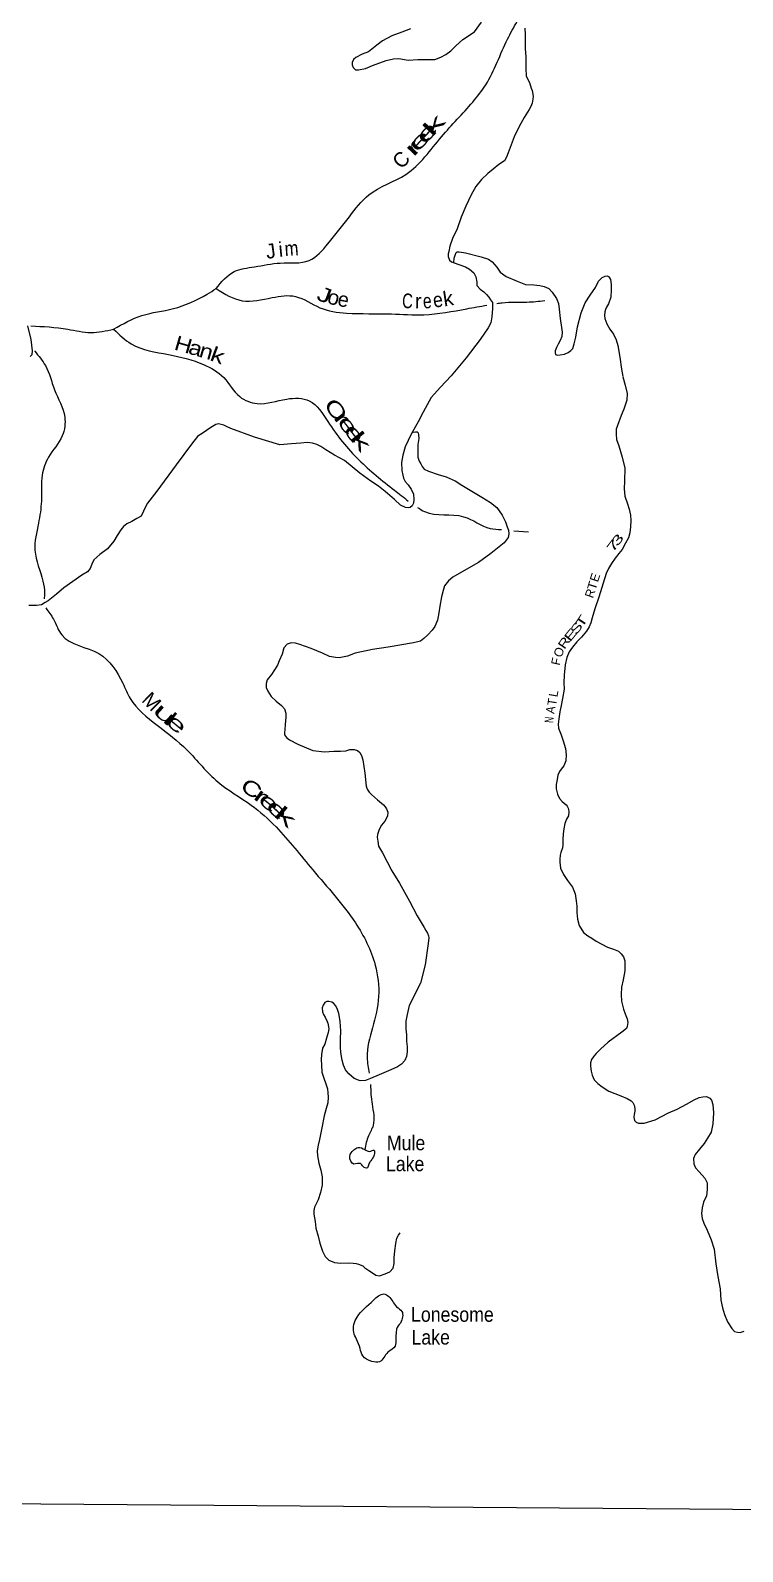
# Model space of a CAD drawing. Header units: feet. Extents: x -252966 to 4, y -183309 to 1368.
# Drawn here: x -170700 to -161025, y -183309 to -162637 of the extents above; entities that cross this region are included whole.
import ezdxf
from ezdxf.enums import TextEntityAlignment as Align

# ---------------------------------------------------------------- set-up
doc = ezdxf.new("R2010")
doc.units = ezdxf.units.FT
doc.header["$LTSCALE"] = 80
for name, color, linetype, lineweight in [('29', 7, 'Continuous', 25), ('30', 7, 'Continuous', 35), ('39', 7, 'Continuous', 13), ('4', 7, 'Continuous', 13), ('41', 7, 'Continuous', 13)]:
    doc.layers.add(name, color=color, linetype=linetype, lineweight=lineweight)

msp = doc.modelspace()

# ---------------------------------------------------------------- linework, layer by layer
at = {"layer": '29'}
for points in [[(-165538.38, -162612.85), (-165653.97, -162662.36), (-165789.57, -162709.36), (-165915.67, -162778.74), (-165993.28, -162835.21), (-166105.86, -162927.05), (-166194.98, -162961.1), (-166278.33, -163005.35), (-166309.09, -163032.77), (-166328.05, -163070.55), (-166328.95, -163105.7), (-166313.66, -163141.33), (-166282.14, -163171.23), (-166242.11, -163171.25), (-166149.4, -163155.4), (-166052.01, -163111.49), (-165865.77, -163045.59), (-165768.86, -163021.8), (-165694.49, -163017.57), (-165568.53, -163038.75), (-165435.83, -163029.91), (-165281.36, -163033.68), (-165205.03, -163031.52), (-165122.02, -163001.34), (-165054.91, -162964.74), (-164989.52, -162916.02), (-164919.65, -162847.29), (-164825.27, -162761.05), (-164666.22, -162656.25), (-164570.49, -162523.72)], [(-163984.56, -162606.46), (-163980.54, -162691.08), (-163979.09, -162884.31), (-163969.71, -162997.23), (-163971.32, -163150.14), (-163965.86, -163258.94), (-163917.71, -163344.64), (-163897.4, -163419.59), (-163884.12, -163452.12), (-163873.32, -163504.7), (-163869.97, -163532.96), (-163872.83, -163569.11), (-163884.15, -163623.17), (-163903.35, -163671), (-163924.41, -163712.75)], [(-163924.41, -163712.75), (-163993.18, -163819.75), (-164060.28, -163940.87), (-164127.9, -164084.12), (-164181.43, -164225.69), (-164209.32, -164301.49), (-164232.81, -164361.29), (-164260.04, -164408.92), (-164337.51, -164459.36), (-164411.3, -164523.97), (-164486.95, -164582.5), (-164573.16, -164662.9), (-164647.67, -164757.68), (-164710.52, -164868.85), (-164782.49, -165026.08), (-164846.24, -165175.45), (-164902.2, -165335.08), (-164965.48, -165464.35), (-165000.05, -165568.15), (-165013.8, -165640.27), (-165022.64, -165674.26), (-165023.49, -165710.46), (-165006.58, -165759.18), (-164978.97, -165779.97), (-164943.24, -165796.94), (-164881.47, -165816.56), (-164789.95, -165850.99), (-164732.49, -165882.58), (-164677.41, -165930.21), (-164650.6, -165985.2), (-164634.26, -166058.04), (-164633.3, -166102.34), (-164590.31, -166151.69), (-164541.06, -166191.12), (-164503.75, -166226.24), (-164470.45, -166261.27), (-164449.19, -166296), (-164424.02, -166334.85), (-164423.91, -166415.35), (-164430.59, -166527.88), (-164442.57, -166610.1), (-164480.35, -166679.61), (-164588.47, -166837.97), (-164780.99, -167084.83), (-164983.54, -167331.45), (-165127.68, -167484.9), (-165257.45, -167624.62), (-165364.52, -167823.25), (-165431.86, -167954.43), (-165526.23, -168125.2), (-165608.51, -168294.25), (-165639.31, -168408.21), (-165657.78, -168510.39), (-165652.28, -168617.19), (-165639.71, -168679.88), (-165631.48, -168722.74), (-165609.66, -168767.15), (-165566.57, -168812.47), (-165526.94, -168872.53), (-165497.25, -168936.92), (-165488.93, -169009.57), (-165495.73, -169061.32), (-165514.46, -169098.77), (-165539.69, -169119.02), (-165567.51, -169125.29), (-165601.98, -169121.52), (-165672.05, -169087.85), (-165751.93, -169011.21), (-165879.81, -168901.43), (-165972.48, -168830.75), (-166077.24, -168761.79), (-166223.22, -168653.58)], [(-164947.15, -165795.7), (-164941.72, -165732.58), (-164930.69, -165690.59), (-164917.84, -165656.69), (-164901.55, -165647.03), (-164875.42, -165645.65), (-164789.44, -165659.82), (-164573.97, -165715.39), (-164476.28, -165743.93), (-164424.93, -165779.39), (-164364.5, -165855.33), (-164315.92, -165922.92), (-164237, -165981.19), (-164087.96, -166045.2), (-163972.61, -166090.27), (-163860.31, -166095.02), (-163778.2, -166103.06), (-163718.3, -166116.6), (-163658.68, -166142.2), (-163613.78, -166195.62), (-163553.58, -166281.61), (-163527.02, -166346.65), (-163516.79, -166423.37), (-163503.74, -166550.47), (-163482.52, -166671.74), (-163474.06, -166738.35), (-163481.45, -166796.53), (-163500.79, -166850.4), (-163528.06, -166900.04), (-163553.18, -166943.71), (-163570.33, -166989.57), (-163570.99, -167017.73), (-163565.55, -167042.01), (-163539.61, -167048.68), (-163501.4, -167045.59), (-163442.93, -167034.94), (-163394.26, -167013.99), (-163359.49, -166986.66), (-163332.7, -166957.13), (-163311.21, -166897.28), (-163288.96, -166805.25), (-163267.62, -166666.91), (-163216.86, -166472.95), (-163163.47, -166337.4), (-163094.85, -166236.44), (-163022.11, -166131.56), (-162979.84, -166042.03), (-162931.22, -165996.1), (-162890.57, -165974.95), (-162865.74, -165970.35), (-162844.8, -165979.68), (-162830.76, -165999.96), (-162819.84, -166023.37), (-162810.48, -166087.34), (-162808.02, -166160.92), (-162816.46, -166263.35), (-162846.69, -166353.17), (-162873.86, -166398.8), (-162886.66, -166430.69), (-162897.45, -166462.62), (-162900.55, -166508.83), (-162897.59, -166553.18), (-162869.16, -166624.31), (-162828.74, -166697.74), (-162776.1, -166763.42), (-162741.84, -166842.74), (-162717.57, -166919.8), (-162693.15, -167075.36), (-162670.92, -167238.91), (-162651.23, -167340.01)], [(-170702.24, -167069.27), (-170677.5, -167041.7), (-170670.25, -166989.56), (-170690.71, -166836.11), (-170734.53, -166651.91)], [(-162649.27, -167342.07), (-162617.92, -167459.55), (-162594.46, -167570.81), (-162598.56, -167659.26), (-162639.67, -167785.04), (-162674.74, -167869.19), (-162723.11, -168004.94), (-162740.43, -168056.27), (-162744.06, -168124.6), (-162737.7, -168195.2), (-162705.59, -168280.5), (-162661.06, -168434.53), (-162622.45, -168584.39), (-162628.54, -168757.31), (-162632.61, -168867.77), (-162623.25, -168964.51), (-162589.73, -169068.17), (-162563.96, -169142.38), (-162549.21, -169222.11), (-162542.99, -169298.73), (-162549, -169383.11), (-162554.91, -169463.46), (-162572.58, -169531.45), (-162614.51, -169606.9), (-162662.65, -169690.25), (-162705.94, -169746.21), (-162753.78, -169808.77), (-162807.36, -169881.96), (-162847.38, -169947.36), (-162879.14, -170017.02), (-162977.08, -170338.64), (-163030.99, -170496.31), (-163070, -170618.11), (-163087.67, -170686.1), (-163111.12, -170743.89), (-163146.6, -170801.39), (-163212.75, -170882.29), (-163276.51, -170947.14), (-163334.39, -171018.18), (-163380, -171080.25), (-163413.96, -171157.11), (-163436.45, -171259.19), (-163449.76, -171397.73), (-163452.18, -171500.3), (-163450.22, -171586.89), (-163473.37, -171717.13), (-163487.64, -171811.37), (-163505.69, -171895.45), (-163522.07, -171993.66), (-163527.79, -172065.97), (-163525.1, -172120.98), (-163488.99, -172207.78), (-163460.85, -172290.98), (-163431.17, -172394.34), (-163423.19, -172481.06), (-163425.14, -172563.53), (-163450.83, -172631.32), (-163488.04, -172676.7), (-163512.63, -172709.21), (-163536.13, -172758.04), (-163545.58, -172818.18), (-163555.22, -172886.37), (-163556.6, -172944.7), (-163538.16, -173013.57), (-163513.46, -173072.53), (-163475.18, -173116.44), (-163421.16, -173159.3), (-163407.6, -173179.76), (-163396.13, -173204.19), (-163388.58, -173224.5), (-163383.18, -173250.79), (-163390.63, -173310.98), (-163415.79, -173356.65), (-163437.28, -173416.5), (-163452.99, -173486.55), (-163462.68, -173556.75), (-163468.45, -173631.07), (-163466.2, -173705.59), (-163470.5, -173746.79), (-163492.75, -173809.59), (-163501.63, -173845.59), (-163506.88, -173897.79), (-163505.87, -173940.07), (-163499.75, -174020.72), (-163455.6, -174106.32), (-163405.35, -174188.04), (-163335.26, -174280.31), (-163299.29, -174371.75), (-163283.47, -174466.72), (-163277.16, -174539.32), (-163277.1, -174621.83)], [(-166223.22, -168653.58), (-166433.98, -168483.42), (-166570.74, -168409.65), (-166687.49, -168338.38), (-166752.65, -168292.52), (-166808.2, -168265.01), (-166866, -168247.5), (-166938.03, -168237.69), (-167024.58, -168247.66), (-167153.26, -168256.59), (-167310.08, -168266.86), (-167654.91, -168163.87), (-167975.29, -168045.37), (-168028.09, -168023.73), (-168070.63, -168002.8), (-168106.46, -167989.85), (-168146.67, -167984.72), (-168180.78, -167992.07), (-168249.94, -168030.63), (-168366.29, -168112.31), (-168413.15, -168141.36), (-168430.65, -168154.79), (-168512.3, -168259.69), (-168719.67, -168540.4), (-168983.02, -168896.21), (-169107.33, -169060.22), (-169140.86, -169119.77), (-169162.41, -169172.09), (-169196.74, -169236.06), (-169252.81, -169269.99), (-169321.97, -169308.55), (-169391.78, -169340.6), (-169434.02, -169378.27), (-169471.35, -169421.73), (-169519.18, -169498.95), (-169567.17, -169576.26), (-169653.95, -169680.81), (-169756.16, -169758.81), (-169838.17, -169831.27), (-169863.67, -169891.02), (-169887.07, -169946.8), (-169924.28, -169992.18), (-170003.66, -170038.54), (-170246.63, -170211.73), (-170347.07, -170299.84), (-170457.54, -170387.7), (-170500.29, -170412.82), (-170547.19, -170443.88), (-170617.6, -170450.21), (-170722.06, -170453.7)], [(-165516.08, -168106.83), (-165501.44, -168095.62), (-165469.2, -168090.37), (-165447.13, -168090.91), (-165431.37, -168103.37), (-165428.07, -168133.63), (-165425.2, -168182), (-165435.17, -168264.27), (-165436.98, -168340.7), (-165437.21, -168435.27), (-165416.47, -168492.13), (-165397.27, -168528.82), (-165379.97, -168561.44), (-165348.73, -168598.43), (-165291.22, -168628), (-165161.77, -168671.41), (-165052.14, -168704.27), (-164930.91, -168755.52), (-164838, -168816.15), (-164703.43, -168897.91), (-164566.81, -168977.71), (-164450.16, -169053.01), (-164365.47, -169121.48), (-164289.56, -169221.94), (-164244.38, -169314.05), (-164221.14, -169384.6), (-164204.13, -169429.29), (-164201.21, -169475.65), (-164210.47, -169527.75), (-164264.35, -169598.88), (-164446.46, -169745.37), (-164611.96, -169868.12), (-164841.89, -169999.36), (-164961.92, -170066.87), (-165021.29, -170115.73), (-165073.06, -170182.89), (-165094.64, -170246.77), (-165114.79, -170334.82), (-165135.8, -170459.08), (-165152.03, -170551.26), (-165168.4, -170649.47), (-165204.55, -170735.12), (-165239.94, -170788.59), (-165299.59, -170849.52), (-165355, -170900.5), (-165402, -170935.57), (-165494.9, -170959.47), (-165841.53, -171017.43), (-166051.03, -171048.55), (-166287.08, -171099.14), (-166392.4, -171138.83), (-166503.67, -171163.01), (-166555.47, -171159.01), (-166635.39, -171142.97), (-166730.68, -171098.39), (-166885.79, -171036.25), (-167039.07, -170982.2), (-167100.83, -170962.58), (-167157.43, -170960.17), (-167211.55, -170975.98), (-167257.28, -171025.71), (-167279.03, -171113.19), (-167321.35, -171204.74), (-167344.79, -171262.52)], [(-167344.79, -171262.52), (-167426.08, -171389.34), (-167484.01, -171462.39), (-167499.24, -171512.33), (-167496.52, -171566.73), (-167473.63, -171617.6), (-167427.15, -171689.16), (-167362.37, -171751.12), (-167287.52, -171811.3), (-167247.93, -171854.21), (-167229.76, -171915.34), (-167228.99, -171967.69), (-167239.44, -172070.07), (-167245.16, -172142.37), (-167247.98, -172176.52), (-167246.37, -172211.51), (-167221.56, -172247.6), (-167180.14, -172278.79), (-167065.11, -172337.94), (-166864.34, -172421.32), (-166706.24, -172441.28), (-166577.56, -172432.34), (-166489.24, -172432.48), (-166412.81, -172426.29), (-166360.22, -172409.46), (-166302, -172408.87), (-166256.14, -172422.06), (-166224.66, -172448.99), (-166201.59, -172491.82), (-166184.86, -172548.57), (-166155.09, -172732.43), (-166139.16, -172907.9), (-166124.02, -172946.5), (-166098.89, -172987.37), (-166065.59, -173022.39), (-165982.95, -173092.83), (-165982.95, -173092.83), (-165904.27, -173161.15), (-165878.81, -173187.94), (-165863.38, -173214.47), (-165846.37, -173259.16), (-165849.71, -173315.43), (-165883.38, -173381.02), (-165930.9, -173438.22), (-165963.82, -173494.06), (-165984, -173561.7), (-165986.86, -173597.85), (-165982.23, -173656.32), (-165969.7, -173721.03), (-165917.63, -173810.84), (-165790.93, -174055.43), (-165686.59, -174227.01), (-165549.77, -174467.82), (-165444.14, -174669.62), (-165351.55, -174828.85), (-165326.42, -174869.71), (-165305.21, -174906.45), (-165289.97, -174941.03), (-165288.58, -174967.23), (-165298.46, -175045.47), (-165337.41, -175334.31), (-165401.54, -175584.3), (-165553.26, -175888.51), (-165582.19, -176008.55), (-165598.37, -176098.71), (-165598.89, -176205.36), (-165590.76, -176286.06), (-165590.8, -176372.59), (-165582.43, -176443.23), (-165580.18, -176517.74), (-165589.73, -176581.91), (-165614.32, -176634.92), (-165660.46, -176686.84), (-165711.47, -176721.82), (-165804.8, -176763.82), (-165962.9, -176828.39), (-166078.49, -176877.89), (-166146.88, -176908.39), (-166221.21, -176910.6), (-166299.36, -176880.56), (-166374.16, -176818.36), (-166418.97, -176760.92), (-166445.59, -176697.89), (-166466.08, -176630.98), (-166481.67, -176525.95), (-166488.03, -176455.36), (-166487.46, -176346.7), (-166484.8, -176234.07), (-166489.83, -176107.17), (-166500.44, -176046.54), (-166509.33, -175998.02), (-166528.06, -175941.22)], [(-163277.15, -174623.84), (-163269.21, -174712.58), (-163242.72, -174799.98), (-163185.17, -174893.74), (-163126.03, -174939.45), (-163072.64, -174974.74), (-163013.35, -175012.63), (-162938.01, -175052.71), (-162858.72, -175094.89), (-162779.31, -175121.41), (-162711.5, -175150.8), (-162674.77, -175183.82), (-162643.04, -175226.93), (-162624.84, -175280.56), (-162623.28, -175414.74), (-162648.41, -175538.73), (-162668.84, -175638.85), (-162675.23, -175739.31), (-162670.1, -175829.78), (-162643.74, -175935.29), (-162621.19, -176000.24), (-162594.72, -176069.3), (-162583.87, -176119.88), (-162591.12, -176172.03), (-162601.45, -176199.57), (-162667.21, -176248.66), (-162852.65, -176383.68), (-162954.07, -176481.98), (-163015.3, -176538.01), (-163044.57, -176574.03), (-163075.47, -176621.07), (-163090.61, -176666.98), (-163091.66, -176711.23), (-163081.24, -176779.91), (-163066.52, -176836.61), (-163039.81, -176895.63), (-162993.08, -176948.5), (-162933.71, -176992.8), (-162840.17, -177049.92), (-162677.68, -177115.76), (-162594.23, -177152), (-162538.72, -177181.53), (-162517.19, -177207.5), (-162496.91, -177241.83), (-162489.92, -177286.69), (-162490.67, -177321.4), (-162495.88, -177369.05), (-162500.03, -177405.66), (-162490.83, -177448.34), (-162471.94, -177471.19), (-162437.57, -177487.88), (-162359.6, -177486.79), (-162211.69, -177443.07), (-162030.76, -177346.86), (-161913.17, -177297.4), (-161785.06, -177228.08), (-161683.28, -177168.18), (-161614.26, -177135.65), (-161565.88, -177126.76), (-161513.67, -177126.02), (-161469.96, -177145.2), (-161446.6, -177175.96), (-161427.92, -177234.77), (-161418.5, -177345.69), (-161428.08, -177496.39), (-161452.82, -177608.48), (-161502.96, -177691.78), (-161546.8, -177763.16), (-161608.89, -177842.14), (-161668.74, -177911.12), (-161690.08, -177964.93), (-161687.78, -178037.44), (-161662.99, -178092.38), (-161616.17, -178149.87), (-161535.82, -178232.32), (-161505.19, -178295.45), (-161505.33, -178386.01), (-161515.49, -178476.32), (-161555.61, -178559.87), (-161575.47, -178635.85), (-161581.29, -178712.18), (-161571.65, -178780.28), (-161550.33, -178845.76), (-161504.41, -178941.46), (-161453.34, -179073.52), (-161412.15, -179199.29), (-161388.73, -179397.08), (-161360.72, -179570.83), (-161328.51, -179736.64), (-161318.89, -179891.2), (-161296.53, -179997.02), (-161272.08, -180086.24), (-161228.73, -180185.83)], [(-166528.11, -175943.23), (-166548.98, -175892.41), (-166580.23, -175855.42), (-166606.02, -175842.72), (-166645.91, -175831.68), (-166673.99, -175831), (-166698.45, -175846.5), (-166723.43, -175884.13), (-166734.27, -175918.08), (-166731.54, -175972.48), (-166720.4, -176010.99), (-166697.19, -176047.78), (-166668.43, -176104.83), (-166658.92, -176127.19), (-166648.02, -176175.76), (-166646.68, -176203.97), (-166655.9, -176254.05), (-166675.81, -176332.05), (-166701.78, -176411.91), (-166733.26, -176469.51), (-166745.24, -176551.73), (-166750.91, -176622.02), (-166746.66, -176696.59), (-166738.96, -176795.38), (-166712.77, -176876.52), (-166684.49, -176953.68), (-166665.99, -177020.54), (-166661.21, -177072.98), (-166654.66, -177135.53), (-166658.14, -177212.22), (-166680.3, -177285.83), (-166710.81, -177387.72), (-166740.79, -177552.01), (-166772.59, -177708.21), (-166788.49, -177786.31), (-166802.38, -177864.45), (-166799.93, -177930.92), (-166780.2, -178030.01), (-166754.35, -178125.23), (-166734.37, -178214.26), (-166735.08, -178328.95), (-166759.52, -178428.98), (-166791.99, -178528.81), (-166838.46, -178626.28), (-166851.61, -178672.65), (-166850.77, -178722.58), (-166833.09, -178823.63), (-166820.41, -178912.93), (-166791.61, -179021.86), (-166765.8, -179115.77), (-166731.47, -179224.99), (-166695.77, -179297.89), (-166644.79, -179349.44), (-166567.27, -179381.52), (-166487.16, -179389.51), (-166380.65, -179384.06), (-166316.54, -179389.64), (-166272.5, -179394.74), (-166240.59, -179403.57), (-166184.9, -179425.05), (-166155.42, -179451.93), (-166102.11, -179489.46), (-166052.62, -179518.84), (-166009.2, -179550.08), (-165959.24, -179559.35), (-165878.37, -179535.16), (-165815.47, -179506.51), (-165772.1, -179455.24), (-165756.63, -179395.24), (-165756.78, -179316.76), (-165750.53, -179222.32), (-165736.17, -179124.07), (-165720.36, -179049.99), (-165701.31, -179008.19), (-165678.53, -178978.56)], [(-161228.73, -180185.83), (-161168.68, -180277.85), (-161133.47, -180316.95), (-161095.59, -180327.93), (-161057.52, -180330.87), (-161000.87, -180312.13)]]:
    msp.add_lwpolyline(points, dxfattribs=at)
at = {"layer": '39'}
msp.add_line((-164131.66, -169434.92), (-163931.47, -169451.52), dxfattribs=at)
for points in [[(-168177.25, -166144.76), (-167933.03, -165913.83), (-167656.99, -165849.61), (-167304.82, -165798.47), (-166912.69, -165761.92), (-166658.49, -165535.13), (-166366.19, -165168.66), (-166102.99, -164871.9), (-165599.02, -164592.53), (-165113.91, -164080.55), (-164689.62, -163609.77), (-164513.64, -163375.87), (-164217.81, -162755.06), (-164087.94, -162515.91)], [(-169569.27, -166696.49), (-169184.51, -166511.19), (-168757.43, -166417.04), (-168296.78, -166219.2), (-168177.25, -166144.76)], [(-168176.74, -166144.28), (-167824.07, -166309.98), (-167415.79, -166267.64), (-167098.26, -166252.08), (-166767, -166404.96), (-166406.52, -166478.14), (-165796.13, -166488.72), (-165354.47, -166500.94), (-164772.92, -166418.98), (-164497.4, -166370.15)], [(-164361.66, -166347.49), (-164289.78, -166337.63), (-163954.26, -166328.33), (-163712.97, -166307.68)], [(-170695.62, -166651.36), (-170193.28, -166697.32), (-169878.59, -166741.81), (-169569.27, -166696.49)], [(-169569.27, -166696.49), (-169330.45, -166895.74), (-168824.36, -167041.08), (-168348.26, -167175.97), (-168073.59, -167354.1), (-167856.28, -167613.56), (-167620.6, -167707.01), (-167218.09, -167646.57), (-166911.15, -167670.91), (-166660.02, -167952.88), (-166237.49, -168473.62), (-165755.19, -168885.03), (-165567.04, -169032)], [(-170641.3, -166992.74), (-170639.26, -166995.53), (-170495.39, -167191.85), (-170373.43, -167520.08), (-170233.99, -167890.61), (-170267.68, -168146.54), (-170454.48, -168436.37), (-170540.2, -168679.54), (-170551.14, -169031.94), (-170591.49, -169333.84), (-170638.79, -169701.75), (-170530.13, -170119.93), (-170508.35, -170286.5), (-170514.57, -170359.11)], [(-165438.97, -169120.04), (-165345.51, -169175.24), (-164814.27, -169244.8), (-164452.98, -169404.12), (-164299.84, -169420.09)], [(-170491.63, -170485.62), (-170386.73, -170638.75), (-170275.24, -170852.65), (-169770.66, -171106.13), (-169444.87, -171507.33), (-169343.35, -171717.08), (-168978.83, -172076.76), (-168573.84, -172414.97), (-168154.12, -172849.54), (-167700.6, -173164.4), (-167363.32, -173461.6), (-166863.35, -174045.52), (-166284.92, -174764.77), (-166015.74, -175337.44), (-165969.47, -175764.75), (-166053.75, -176192.24), (-166125.65, -176595.86), (-166096.93, -176807.8)], [(-166080.94, -176962.78), (-166058.16, -177229.79), (-166044.07, -177516.44), (-166106.29, -177657.78), (-166157.42, -177845.08)], [(-166157.42, -177845.08), (-166249.11, -177818.03), (-166307.81, -177851.26), (-166361.24, -177938.64), (-166304.44, -178041.6), (-166216, -178036.83), (-166180.42, -178077.4), (-166122.38, -178092.24), (-166101.6, -178042.45), (-166076.9, -177998.73), (-166029.57, -177917.27), (-166030.71, -177855.15), (-166093.18, -177870.3), (-166125.2, -177861.84), (-166157.42, -177845.08)], [(-165671.26, -180204.38), (-165653.52, -180045.86), (-165724.92, -179980.76), (-165831.42, -179841.05), (-165899.25, -179808.04), (-166041.03, -179894.19), (-166261.09, -180121.45), (-166308.17, -180329.11), (-166269.32, -180423.81), (-166220.85, -180548.68), (-166184.07, -180647.35), (-166062.64, -180725.18), (-165956.25, -180728.68), (-165844, -180600.05), (-165744.41, -180515.32), (-165737.08, -180421.28), (-165732.03, -180347.23), (-165725.14, -180285.23), (-165671.26, -180204.38)]]:
    msp.add_spline(points, degree=3, dxfattribs=at)
at = {"layer": '4'}
msp.add_lwpolyline([(0, -183308.59), (-31331.08, -183287.04), (-62662.1, -183222.4), (-93993.01, -183114.65), (-125323.73, -182963.82), (-156654.22, -182769.88), (-187984.41, -182532.85), (-219314.25, -182252.72), (-250643.67, -181929.5), (-248626.54, 1367.99)], dxfattribs=at)

# ---------------------------------------------------------------- texts
at = {"layer": '30'}
for s, rotation, width, p in [('3', 52.45, 1.8, (-162677.91, -169595.5)), ('7', 52.595, 1.8, (-162739.97, -169675.46)), ('T', 73.063, 1.2, (-163007.93, -170199.65)), ('E', 71.427, 1.05, (-162973.52, -170089.64)), ('S', 54.164, 1.5, (-163234.93, -170794.71)), ('T', 56.473, 1.65, (-163163.13, -170698.62)), ('R', 55.426, 1.35, (-163400.61, -170991.26)), ('E', 50.828, 1.6, (-163315.37, -170888.11)), ('O', 66.162, 1.05, (-163464.4, -171109.72)), ('N', 85.477, 0.7, (-163593.62, -172010.58)), ('A', 80.531, 0.95, (-163574.99, -171879.22))]:
    msp.add_text(s, height=120, rotation=rotation, dxfattribs=dict(at, width=width)).set_placement(p, align=Align.CENTER)
for s, rotation, p in [('R', 71.124, (-163039.77, -170305.63)), ('F', 77.575, (-163500.48, -171224.44)), ('T', 81.39, (-163552.56, -171772.52)), ('L', 79.921, (-163534.07, -171658.67))]:
    msp.add_text(s, height=120, rotation=rotation, dxfattribs=at).set_placement(p, align=Align.CENTER)
at = {"layer": '41'}
for s, rotation, width, p in [('e', 47.117, 1.95, (-165245.39, -164092.61)), ('k', 47.117, 2.2, (-165146.91, -163990.22)), ('r', 45.97, 2.25, (-165431.98, -164296.48)), ('e', 47.117, 1.95, (-165344.87, -164199.03)), ('m', 4.3, 0.85, (-167145.77, -165698.75)), ('J', 339.652, 1.4, (-166738.95, -166324.24)), ('o', 345.149, 1.05, (-166604.26, -166361.66)), ('k', 8.769, 1.05, (-165009.88, -166378.07)), ('C', 357.815, 0.75, (-165580.69, -166411.88)), ('e', 3.974, 0.8, (-165301.85, -166412.08)), ('e', 8.769, 0.9, (-165150.03, -166395.55)), ('H', 344.219, 1.2, (-168647.6, -167002.7)), ('a', 344.144, 1.2, (-168481.43, -167049.79)), ('n', 344.144, 1.2, (-168335.12, -167093.6)), ('k', 339.868, 1.35, (-168189.77, -167145.79)), ('C', 308.082, 1.55, (-166634.12, -167848.12)), ('r', 308.305, 1.95, (-166540.44, -167967.15)), ('e', 308.305, 1.75, (-166460.62, -168062.72)), ('e', 308.305, 1.75, (-166375.46, -168176.01)), ('k', 308.638, 2, (-166290.55, -168282.08)), ('u', 317.982, 2.05, (-168938.74, -171998.48)), ('l', 320.292, 1.6, (-168855.17, -172072.67)), ('e', 320.292, 1.8, (-168776.53, -172134.26)), ('C', 326.597, 1.4, (-167751.43, -173022.49)), ('r', 323.558, 1.9, (-167619.24, -173118.81)), ('e', 320.877, 1.8, (-167517.02, -173202.38)), ('e', 318.153, 1.9, (-167411.02, -173297.12)), ('k', 319.547, 2.1, (-167300.58, -173397.24))]:
    msp.add_text(s, height=200, rotation=rotation, dxfattribs=dict(at, width=width)).set_placement(p, align=Align.CENTER)
for s, rotation, p in [('C', 45.97, (-165592.5, -164462.3)), ('J', 8.053, (-167422.32, -165732.89)), ('i', 5.888, (-167290.26, -165711.92)), ('e', 349.027, (-166464.81, -166390.52)), ('r', 359.016, (-165433.43, -166414.57)), ('M', 315.159, (-169121.97, -171827.82))]:
    msp.add_text(s, height=200, rotation=rotation, dxfattribs=at).set_placement(p, align=Align.CENTER)
at = {"layer": '41', "width": 0.9}
for s, p in [('Mule', (-165857.22, -177854.85)), ('Lake', (-165869.85, -178139.1)), ('Lonesome', (-165528.89, -180185.79)), ('Lake', (-165522.58, -180495.31))]:
    msp.add_text(s, height=200, dxfattribs=at).set_placement(p)

doc.saveas('drawing.dxf')
